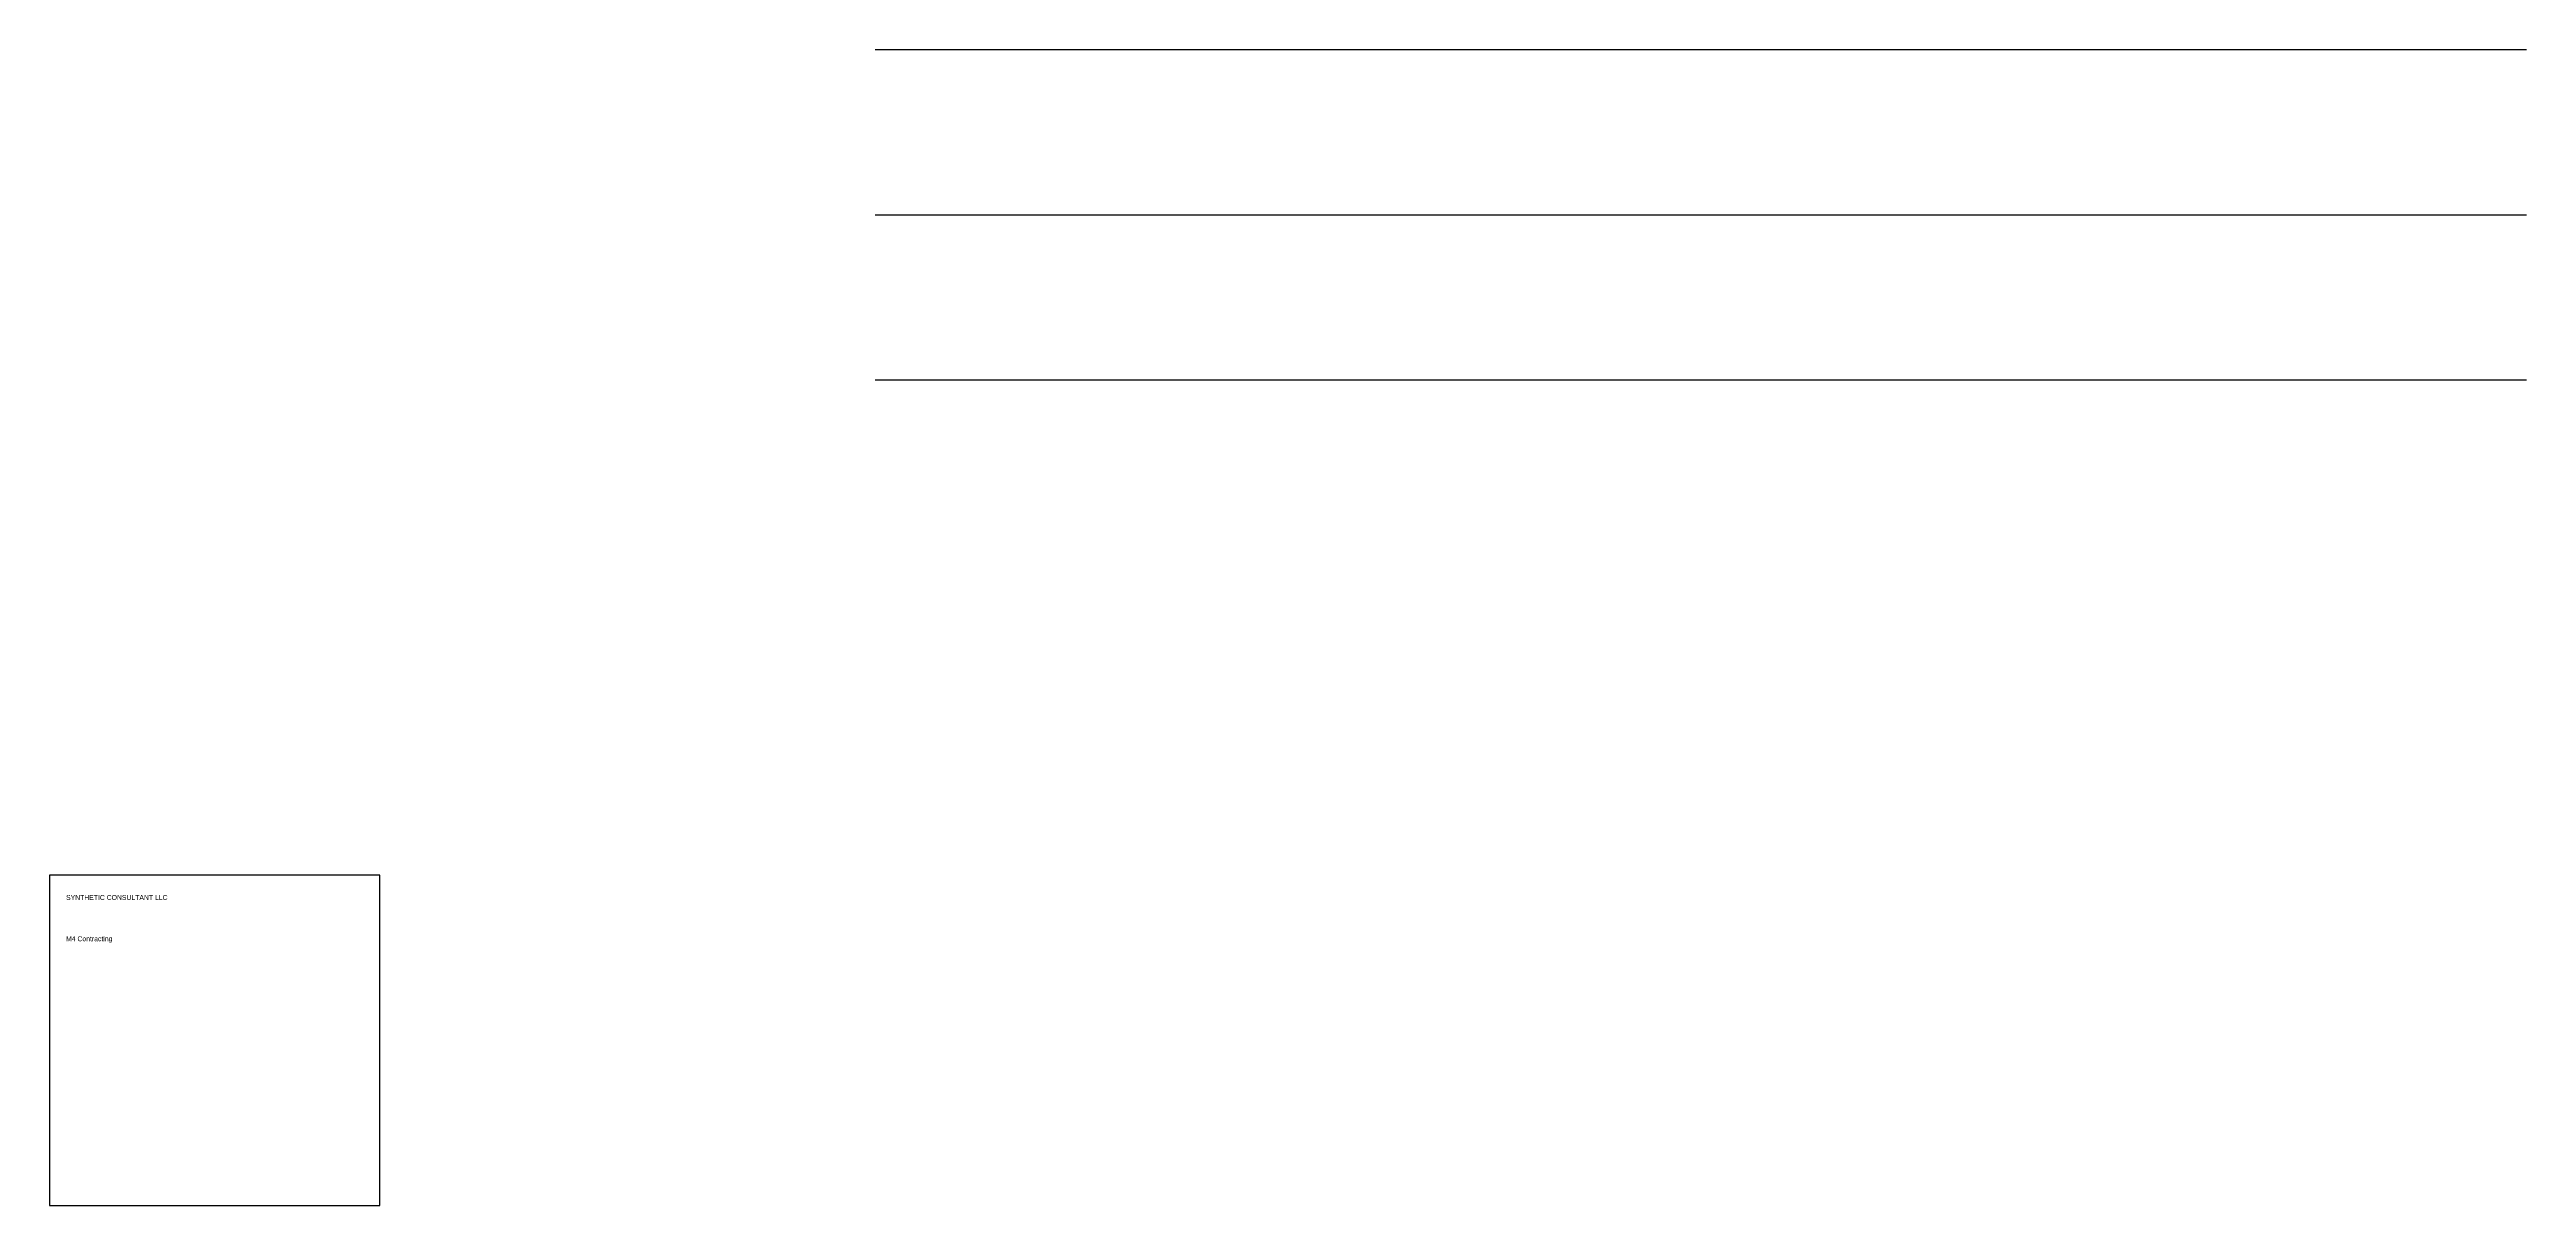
# Model space of a CAD drawing. Header units: metres. Extents: x 232950 to 233100, y 2704950 to 2705020.
import ezdxf

# ---------------------------------------------------------------- set-up
doc = ezdxf.new("R2010")
doc.units = ezdxf.units.M
for name, color, linetype in [('C-ROAD-EDGE', 7, 'Continuous'), ('KERB', 7, 'Continuous'), ('Title', 7, 'Continuous')]:
    doc.layers.add(name, color=color, linetype=linetype)

# ---------------------------------------------------------------- blocks, each defined once
blk = doc.blocks.new('SYNTHETIC_TITLE')
for tag, p in [('ConsultantAddress', (0, -1)), ('ConsultantContactPerson', (0, -1.5)), ('MainConsultantName', (0, -0.5)), ('ConsultantPhone', (0, -2)), ('Consultantemail', (0, -2.5)), ('MainContractorName', (0, -3)), ('ContractorAddress', (0, -3.5)), ('ContractorContactPerson', (0, -4)), ('ContractorPhone', (0, -4.5)), ('Contractoremail', (0, -5))]:
    blk.add_attdef(tag, p, '', height=0.3)

msp = doc.modelspace()

# ---------------------------------------------------------------- linework, layer by layer
msp.add_lwpolyline([(233000, 2705010), (233100, 2705010)])
at = {"layer": 'C-ROAD-EDGE'}
msp.add_lwpolyline([(233000, 2705000), (233100, 2705000)], dxfattribs=at)
at = {"layer": 'KERB'}
msp.add_lwpolyline([(233000, 2705020), (233100, 2705020)], dxfattribs=at)
at = {"layer": 'Title'}
msp.add_lwpolyline([(232950, 2704950), (232970, 2704950), (232970, 2704970), (232950, 2704970)], close=True, dxfattribs=at)

# ---------------------------------------------------------------- block references
msp.add_blockref('SYNTHETIC_TITLE', (232951, 2704969), dxfattribs=at).add_auto_attribs({'MainConsultantName': 'SYNTHETIC CONSULTANT LLC', 'MainContractorName': 'M4 Contracting'})

doc.saveas('drawing.dxf')
